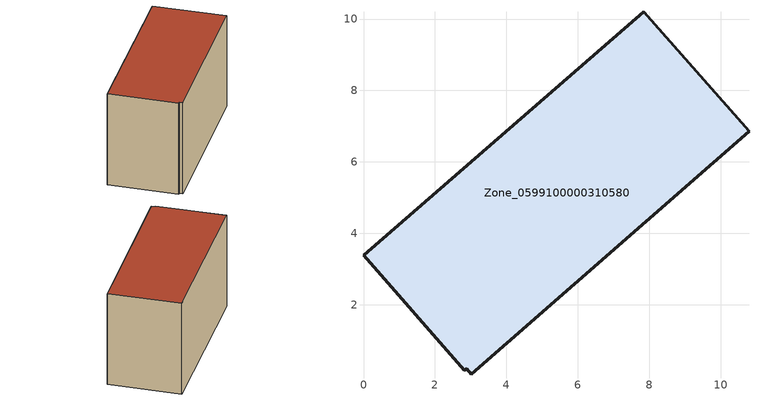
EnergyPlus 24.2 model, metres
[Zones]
Zone_0599100000310580
 floor ground (C_G): 2.89,0.21 2.81,0.17 0,3.39 7.84,10.21 10.79,6.86 3.02,0.05 z0
 wall outside (C_F): 10.79,6.86 7.84,10.21 0,3.39 2.81,0.17 2.89,0.21 3.02,0.05 10.79,6.86 z0:6.13
 roof outside (C_R): 3.02,0.05 10.79,6.86 7.84,10.21 0,3.39 2.81,0.17 2.89,0.21 z6.13
[BUILDING]
Pand.0599100000310580: North Axis=0; Terrain=City; Loads Convergence Tolerance Value=0.04; Temperature Convergence Tolerance Value=0.4; Solar Distribution=FullExterior; Maximum Number of Warmup Days=25; Minimum Number of Warmup Days=1
[Site:Location]
Rotterdam.The.Hague.AP_ZH_NLD Design_Conditions: Latitude=51.96; Longitude=4.45; Time Zone=1; Elevation=-4.5
[SITE:GROUNDTEMPERATURE:BUILDINGSURFACE]
18, 18, 18, 18, 18, 18, 18, 18, 18, 18, 18, 18
[MATERIAL] Thermal Absorptance=0.9; Solar Absorptance=0.7; Visible Absorptance=0.7
Name | Roughness | Thickness | Conductivity | Density | Specific Heat
G.TI.1946 | MediumSmooth | 0.15 | 1 | 540 | 1210
F.TI.1946 | Rough | 0.3 | 0.857143 | 1920 | 840
R.TI.1946 | MediumRough | 0.2 | 0.1 | 1500 | 1000
[CONSTRUCTION]
C_G: G.TI.1946
C_F: F.TI.1946
C_R: R.TI.1946
[ZONE]
Zone_0599100000310580: Type=1; Multiplier=1; Ceiling Height=Autocalculate; Volume=Autocalculate; Floor Area=autocalculate; Part of Total Floor Area=Yes
[ZONEINFILTRATION:DESIGNFLOWRATE]
Infil_Zone_0599100000310580: Zone or ZoneList or Space or SpaceList=Zone_0599100000310580; Schedule=AlwaysOn; Design Flow Rate Calculation Method=Flow/Area; Flow Rate per Floor Area=0.003; Constant Term Coefficient=1; Temperature Term Coefficient=0; Velocity Term Coefficient=0; Velocity Squared Term Coefficient=0
[HVACTEMPLATE:ZONE:IDEALLOADSAIRSYSTEM]
Zone_0599100000310580: Maximum Heating Supply Air Temperature=50; Minimum Cooling Supply Air Temperature=13; Maximum Heating Supply Air Humidity Ratio=0.0156; Minimum Cooling Supply Air Humidity Ratio=0.0077; Heating Limit=NoLimit; Cooling Limit=NoLimit; Dehumidification Control Type=ConstantSensibleHeatRatio; Cooling Sensible Heat Ratio=0.7; Dehumidification Setpoint=60; Humidification Control Type=None; Humidification Setpoint=30; Outdoor Air Method=None; Outdoor Air Flow Rate per Person=0.00944; Outdoor Air Flow Rate per Zone Floor Area=0; Outdoor Air Flow Rate per Zone=0; Demand Controlled Ventilation Type=None; Outdoor Air Economizer Type=NoEconomizer; Heat Recovery Type=None; Sensible Heat Recovery Effectiveness=0.7; Latent Heat Recovery Effectiveness=0.65
[ZONECONTROL:THERMOSTAT]
ThermostatControl_Zone_0599100000310580: Zone or ZoneList=Zone_0599100000310580; Control Type Schedule=DualSetpointControlType; Control 1=Thermostat_Zone_0599100000310580; Temperature Difference Between Cutout And Setpoint=0
[THERMOSTATSETPOINT:DUALSETPOINT]
Thermostat_Zone_0599100000310580: Heating Setpoint Temperature Schedule=HeatingSetpoint_Zone_0599100000310580; Cooling Setpoint Temperature Schedule=CoolingSetpoint_Zone_0599100000310580
[SCHEDULE:COMPACT]
HeatingSetpoint_Zone_0599100000310580: Through: 12/31, For: AllDays, Until: 24:00, 21
CoolingSetpoint_Zone_0599100000310580: Through: 12/31, For: AllDays, Until: 24:00, 24
DualSetpointControlType: Through: 12/31, For: AllDays, Until: 24:00, 4
AlwaysOn: Through: 12/31, For: AllDays, Until: 24:00, 1
